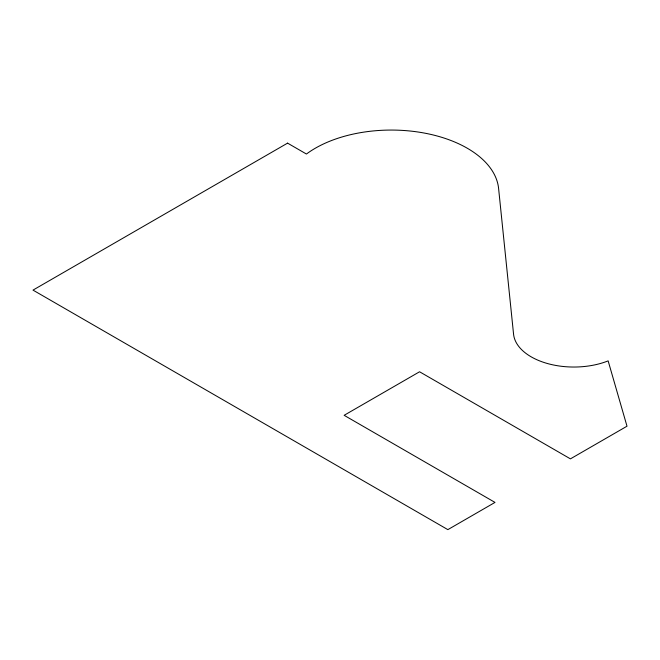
<?xml version="1.0" encoding="UTF-8"?>
<svg xmlns="http://www.w3.org/2000/svg" width="660" height="660" viewBox="0 0 660 660"><rect width="100%" height="100%" fill="white"/><g stroke="black" fill="none" stroke-linecap="round" stroke-linejoin="round"><path stroke-width="0.99" d="M287.57 143.137L33 290.111L447.859 529.634L495 502.409L344.14 415.313L419.57 371.77L570.43 458.865L627 426.203L608.14 360.88A60.398 34.873 0 0 1 547.379 363.503A60.398 34.873 0 0 1 513.571 334.232L498.597 188.455A107.506 62.065 0 0 0 423.151 132.85A107.506 62.065 0 0 0 306.43 154.027L287.57 143.137"/></g></svg>
